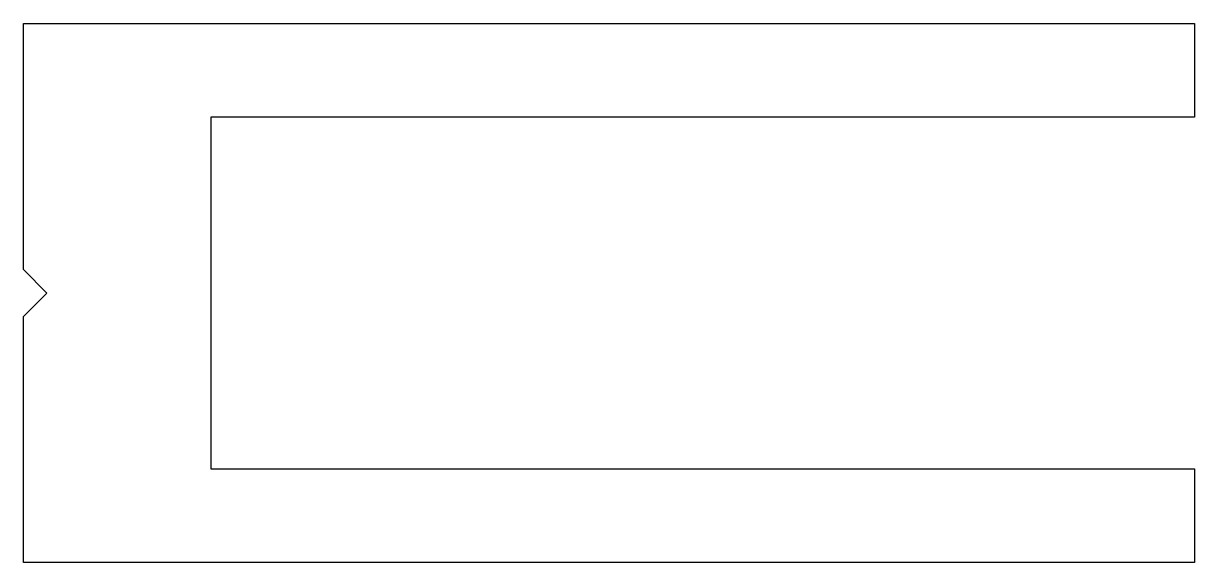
# Model space of a CAD drawing. Extents: x 593.1 to 618.1, y 294.2 to 305.7.
import ezdxf

# ---------------------------------------------------------------- set-up
doc = ezdxf.new("R2010")
doc.units = 0
doc.header["$LTSCALE"] = 15
doc.layers.get('0').update_dxf_attribs({"linetype": 'CONTINUOUS'})

msp = doc.modelspace()

# ---------------------------------------------------------------- linework, layer by layer
at = {"color": 0}
msp.add_lwpolyline([(593.134, 305.712), (618.134, 305.712), (618.134, 303.712), (597.134, 303.712), (597.134, 296.212), (618.134, 296.212), (618.134, 294.212), (593.134, 294.212), (593.134, 299.462), (593.634, 299.962), (593.134, 300.462)], close=True, dxfattribs=at)

doc.saveas('drawing.dxf')
